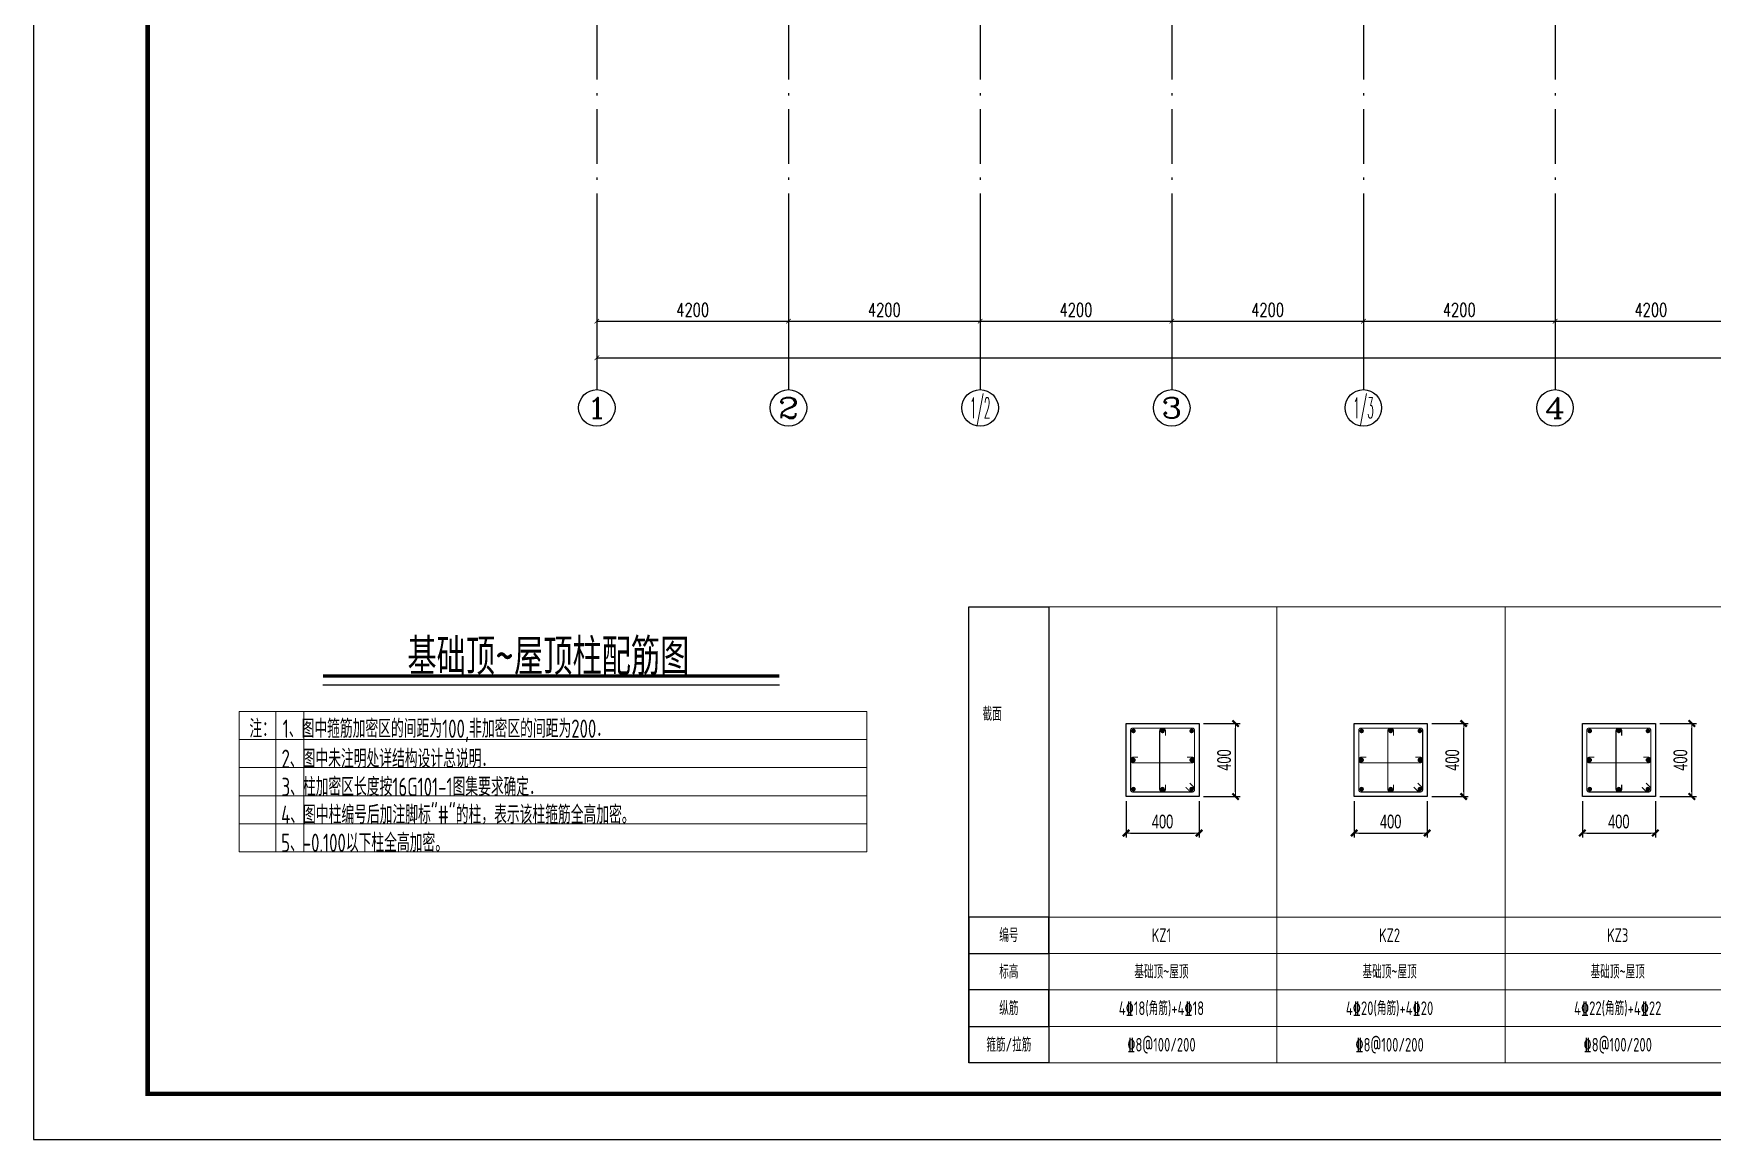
# Model space of a CAD drawing. Extents: x 169490 to 7584583, y -2399407 to 1374371.
# Drawn here: x 1491086 to 1527880, y 795791 to 820035 of the extents above; entities that cross this region are included whole.
import ezdxf
from ezdxf.enums import TextEntityAlignment as Align

# ---------------------------------------------------------------- set-up
doc = ezdxf.new("R2010")
doc.units = 0
doc.header["$LTSCALE"] = 100
doc.linetypes.add('D3轴线点划线', pattern=[18.5, 12, -3, 0.5, -3])
doc.layers.get('0').update_dxf_attribs({"linetype": 'CONTINUOUS'})
doc.layers.get('DEFPOINTS').update_dxf_attribs({"linetype": 'CONTINUOUS'})
for name, color, linetype in [('AXIS', 3, 'CONTINUOUS'), ('AXIS_TEXT', 4, 'CONTINUOUS'), ('C-AXIS(轴号)', 3, 'CONTINUOUS'), ('C-AXIS-T(字)', 7, 'CONTINUOUS'), ('C-DOTE', 8, 'D3轴线点划线'), ('link', 6, 'CONTINUOUS'), ('outline', 7, 'CONTINUOUS'), ('S-0-TEXT', 7, 'CONTINUOUS'), ('tab-表头', 127, 'CONTINUOUS'), ('z-计算配筋', 7, 'CONTINUOUS'), ('图框', 140, 'CONTINUOUS'), ('文字', 7, 'CONTINUOUS'), ('门编号', 6, 'CONTINUOUS')]:
    doc.layers.add(name, color=color, linetype=linetype)
for name, color, linetype, lineweight in [('rein', 10, 'CONTINUOUS', 18), ('S-1-TEXT', 7, 'CONTINUOUS', 18), ('TAB', 7, 'CONTINUOUS', 18), ('Z-详图标注', 3, 'CONTINUOUS', 18), ('砼柱', 2, 'CONTINUOUS', 35)]:
    doc.layers.add(name, color=color, linetype=linetype, lineweight=lineweight)
doc.styles.add('_TCH_AXIS', font='COMPLEX', dxfattribs={"bigfont": 'GBCBIG'})
doc.styles.add('_TCH_DIM_T3', font='SIMPLEX.shx', dxfattribs={"width": 0.705882, "bigfont": 'GBCBIG.shx'})
doc.styles.add('BW_Dim', font='Bweng.shx', dxfattribs={"width": 0.7, "bigfont": 'hztxt.shx'})
doc.styles.add('BW_Rein', font='Tssdeng.shx', dxfattribs={"width": 0.7, "bigfont": 'hztxt.shx'})
doc.styles.add('COMPLEX', font='COMPLEX')
doc.styles.add('TSSD_REIN', font='tssdeng.shx', dxfattribs={"width": 0.7, "bigfont": 'hztxt.shx'})
doc.dimstyles.new('_TCH_ARCH&&100', dxfattribs={"dimtxt": 297.5, "dimasz": 100, "dimexe": 250, "dimexo": 300, "dimgap": 100, "dimtad": 1, "dimdec": 0, "dimzin": 0, "dimdsep": 46, "dimtxsty": '_TCH_DIM_T3', "dimblk": 'ARCHTICK', "dimcen": 0.09, "dimclrt": 7, "dimazin": 2, "dimtfac": 1, "dimtdec": 0, "dimtix": 1, "dimtmove": 2, "dimatfit": 3, "dimfxl": 1, "dimtolj": 1, "dimtzin": 0, "dimarcsym": 0})
doc.dimstyles.new('Cyz_25_100', dxfattribs={"dimtxt": 300, "dimasz": 100, "dimexe": 100, "dimexo": 100, "dimgap": 100, "dimtad": 1, "dimdec": 0, "dimlfac": 0.25, "dimzin": 0, "dimdsep": 46, "dimtxsty": 'BW_Dim', "dimblk": '_bwk', "dimcen": 0, "dimclrt": 7, "dimadec": 0, "dimazin": 0, "dimtfac": 1, "dimtdec": 0, "dimtix": 1, "dimtmove": 2, "dimatfit": 0, "dimfxl": 1, "dimtolj": 1, "dimtzin": 0, "dimarcsym": 0})

# ---------------------------------------------------------------- blocks, each defined once
blk = doc.blocks.new('_ARCHTICK')
at = {"const_width": 0.15}
blk.add_lwpolyline([(-0.5, -0.5), (0.5, 0.5)], dxfattribs=at)
blk = doc.blocks.new('*D1827')
at = {"layer": 'AXIS', "color": 0, "lineweight": -2, "transparency": 16777216}
for p, q in [((1503431, 815929), (1503431, 812679)), ((1558431, 815929), (1558431, 812679)), ((1503431, 812929), (1558431, 812929))]:
    blk.add_line(p, q, dxfattribs=at)
at = {"layer": 'DEFPOINTS', "color": 0, "transparency": 16777216}
for p in [(1503431, 816229), (1558431, 816229), (1558431, 812929)]:
    blk.add_point(p, dxfattribs=at)
at = {"layer": 'AXIS', "color": 0, "lineweight": -2, "transparency": 16777216, "xscale": 100, "yscale": 100, "zscale": 100, "rotation": 180}
blk.add_blockref('_ARCHTICK', (1503431, 812929), dxfattribs=at)
at = {"layer": 'AXIS', "color": 0, "lineweight": -2, "transparency": 16777216, "xscale": 100, "yscale": 100, "zscale": 100}
blk.add_blockref('_ARCHTICK', (1558431, 812929), dxfattribs=at)
at = {"layer": 'AXIS', "color": 7, "transparency": 16777216, "insert": (1530931, 813178), "char_height": 297.5, "attachment_point": 5, "style": '_TCH_DIM_T3'}
blk.add_mtext('\\A1;55000', dxfattribs=at)
blk = doc.blocks.new('*D1833')
at = {"layer": 'AXIS', "color": 0, "lineweight": -2, "transparency": 16777216}
for p, q in [((1524431, 815929), (1524431, 813479)), ((1528631, 815929), (1528631, 813479)), ((1524431, 813729), (1528631, 813729))]:
    blk.add_line(p, q, dxfattribs=at)
at = {"layer": 'DEFPOINTS', "color": 0, "transparency": 16777216}
for p in [(1524431, 816229), (1528631, 816229), (1528631, 813729)]:
    blk.add_point(p, dxfattribs=at)
at = {"layer": 'AXIS', "color": 0, "lineweight": -2, "transparency": 16777216, "xscale": 100, "yscale": 100, "zscale": 100, "rotation": 180}
blk.add_blockref('_ARCHTICK', (1524431, 813729), dxfattribs=at)
at = {"layer": 'AXIS', "color": 0, "lineweight": -2, "transparency": 16777216, "xscale": 100, "yscale": 100, "zscale": 100}
blk.add_blockref('_ARCHTICK', (1528631, 813729), dxfattribs=at)
at = {"layer": 'AXIS', "color": 7, "transparency": 16777216, "insert": (1526531, 813978), "char_height": 297.5, "attachment_point": 5, "style": '_TCH_DIM_T3'}
blk.add_mtext('\\A1;4200', dxfattribs=at)
blk = doc.blocks.new('*D1834')
at = {"layer": 'AXIS', "color": 0, "lineweight": -2, "transparency": 16777216}
for p, q in [((1520231, 815929), (1520231, 813479)), ((1524431, 815929), (1524431, 813479)), ((1520231, 813729), (1524431, 813729))]:
    blk.add_line(p, q, dxfattribs=at)
at = {"layer": 'DEFPOINTS', "color": 0, "transparency": 16777216}
for p in [(1520231, 816229), (1524431, 816229), (1524431, 813729)]:
    blk.add_point(p, dxfattribs=at)
at = {"layer": 'AXIS', "color": 0, "lineweight": -2, "transparency": 16777216, "xscale": 100, "yscale": 100, "zscale": 100, "rotation": 180}
blk.add_blockref('_ARCHTICK', (1520231, 813729), dxfattribs=at)
at = {"layer": 'AXIS', "color": 0, "lineweight": -2, "transparency": 16777216, "xscale": 100, "yscale": 100, "zscale": 100}
blk.add_blockref('_ARCHTICK', (1524431, 813729), dxfattribs=at)
at = {"layer": 'AXIS', "color": 7, "transparency": 16777216, "insert": (1522331, 813978), "char_height": 297.5, "attachment_point": 5, "style": '_TCH_DIM_T3'}
blk.add_mtext('\\A1;4200', dxfattribs=at)
blk = doc.blocks.new('*D1835')
at = {"layer": 'AXIS', "color": 0, "lineweight": -2, "transparency": 16777216}
for p, q in [((1516031, 815929), (1516031, 813479)), ((1520231, 815929), (1520231, 813479)), ((1516031, 813729), (1520231, 813729))]:
    blk.add_line(p, q, dxfattribs=at)
at = {"layer": 'DEFPOINTS', "color": 0, "transparency": 16777216}
for p in [(1516031, 816229), (1520231, 816229), (1520231, 813729)]:
    blk.add_point(p, dxfattribs=at)
at = {"layer": 'AXIS', "color": 0, "lineweight": -2, "transparency": 16777216, "xscale": 100, "yscale": 100, "zscale": 100, "rotation": 180}
blk.add_blockref('_ARCHTICK', (1516031, 813729), dxfattribs=at)
at = {"layer": 'AXIS', "color": 0, "lineweight": -2, "transparency": 16777216, "xscale": 100, "yscale": 100, "zscale": 100}
blk.add_blockref('_ARCHTICK', (1520231, 813729), dxfattribs=at)
at = {"layer": 'AXIS', "color": 7, "transparency": 16777216, "insert": (1518131, 813978), "char_height": 297.5, "attachment_point": 5, "style": '_TCH_DIM_T3'}
blk.add_mtext('\\A1;4200', dxfattribs=at)
blk = doc.blocks.new('*D1836')
at = {"layer": 'AXIS', "color": 0, "lineweight": -2, "transparency": 16777216}
for p, q in [((1511831, 815929), (1511831, 813479)), ((1516031, 815929), (1516031, 813479)), ((1511831, 813729), (1516031, 813729))]:
    blk.add_line(p, q, dxfattribs=at)
at = {"layer": 'DEFPOINTS', "color": 0, "transparency": 16777216}
for p in [(1511831, 816229), (1516031, 816229), (1516031, 813729)]:
    blk.add_point(p, dxfattribs=at)
at = {"layer": 'AXIS', "color": 0, "lineweight": -2, "transparency": 16777216, "xscale": 100, "yscale": 100, "zscale": 100, "rotation": 180}
blk.add_blockref('_ARCHTICK', (1511831, 813729), dxfattribs=at)
at = {"layer": 'AXIS', "color": 0, "lineweight": -2, "transparency": 16777216, "xscale": 100, "yscale": 100, "zscale": 100}
blk.add_blockref('_ARCHTICK', (1516031, 813729), dxfattribs=at)
at = {"layer": 'AXIS', "color": 7, "transparency": 16777216, "insert": (1513931, 813978), "char_height": 297.5, "attachment_point": 5, "style": '_TCH_DIM_T3'}
blk.add_mtext('\\A1;4200', dxfattribs=at)
blk = doc.blocks.new('*D1837')
at = {"layer": 'AXIS', "color": 0, "lineweight": -2, "transparency": 16777216}
for p, q in [((1507631, 815929), (1507631, 813479)), ((1511831, 815929), (1511831, 813479)), ((1507631, 813729), (1511831, 813729))]:
    blk.add_line(p, q, dxfattribs=at)
at = {"layer": 'DEFPOINTS', "color": 0, "transparency": 16777216}
for p in [(1507631, 816229), (1511831, 816229), (1511831, 813729)]:
    blk.add_point(p, dxfattribs=at)
at = {"layer": 'AXIS', "color": 0, "lineweight": -2, "transparency": 16777216, "xscale": 100, "yscale": 100, "zscale": 100, "rotation": 180}
blk.add_blockref('_ARCHTICK', (1507631, 813729), dxfattribs=at)
at = {"layer": 'AXIS', "color": 0, "lineweight": -2, "transparency": 16777216, "xscale": 100, "yscale": 100, "zscale": 100}
blk.add_blockref('_ARCHTICK', (1511831, 813729), dxfattribs=at)
at = {"layer": 'AXIS', "color": 7, "transparency": 16777216, "insert": (1509731, 813978), "char_height": 297.5, "attachment_point": 5, "style": '_TCH_DIM_T3'}
blk.add_mtext('\\A1;4200', dxfattribs=at)
blk = doc.blocks.new('*D1838')
at = {"layer": 'AXIS', "color": 0, "lineweight": -2, "transparency": 16777216}
for p, q in [((1503431, 815929), (1503431, 813479)), ((1507631, 815929), (1507631, 813479)), ((1503431, 813729), (1507631, 813729))]:
    blk.add_line(p, q, dxfattribs=at)
at = {"layer": 'DEFPOINTS', "color": 0, "transparency": 16777216}
for p in [(1503431, 816229), (1507631, 816229), (1507631, 813729)]:
    blk.add_point(p, dxfattribs=at)
at = {"layer": 'AXIS', "color": 0, "lineweight": -2, "transparency": 16777216, "xscale": 100, "yscale": 100, "zscale": 100, "rotation": 180}
blk.add_blockref('_ARCHTICK', (1503431, 813729), dxfattribs=at)
at = {"layer": 'AXIS', "color": 0, "lineweight": -2, "transparency": 16777216, "xscale": 100, "yscale": 100, "zscale": 100}
blk.add_blockref('_ARCHTICK', (1507631, 813729), dxfattribs=at)
at = {"layer": 'AXIS', "color": 7, "transparency": 16777216, "insert": (1505531, 813978), "char_height": 297.5, "attachment_point": 5, "style": '_TCH_DIM_T3'}
blk.add_mtext('\\A1;4200', dxfattribs=at)
blk = doc.blocks.new('_AXISO')
blk.add_circle((0, 0), 0.5)
at = {"layer": 'AXIS_TEXT', "style": 'COMPLEX', "width": 1.041667}
blk.add_attdef('A', text='', height=0.56, dxfattribs=at).set_placement((-0.25, -0.28), (0.25, -0.28), align=Align.FIT)
blk = doc.blocks.new('_bwk')
blk.add_line((-1, 0), (0, 0))
blk.add_lwpolyline([(-0.7, -0.7, 0.5, 0.5, 0), (0.7, 0.7, 0.5, 0.5, 0)], format="xyseb")
blk = doc.blocks.new('*D1960')
at = {"layer": 'DEFPOINTS', "color": 0, "transparency": 16777216}
for p in [(1516629, 804909), (1517429, 804909), (1516629, 803309)]:
    blk.add_point(p, dxfattribs=at)
at = {"layer": 'Z-详图标注', "color": 0, "lineweight": -2, "transparency": 16777216}
for p, q in [((1516729, 804909), (1517529, 804909)), ((1517429, 803409), (1517429, 804809)), ((1516729, 803309), (1517529, 803309))]:
    blk.add_line(p, q, dxfattribs=at)
at = {"layer": 'Z-详图标注', "color": 0, "lineweight": -2, "transparency": 16777216, "xscale": 100, "yscale": 100, "zscale": 100}
for p, rotation in [((1517429, 804909), 90), ((1517429, 803309), 270)]:
    blk.add_blockref('_bwk', p, dxfattribs=dict(at, rotation=rotation))
at = {"layer": 'Z-详图标注', "color": 7, "transparency": 16777216, "insert": (1517179, 804109), "char_height": 300, "attachment_point": 5, "rotation": 90, "style": 'BW_Dim'}
blk.add_mtext('\\A1;400', dxfattribs=at)
blk = doc.blocks.new('*D1961')
at = {"layer": 'DEFPOINTS', "color": 0, "transparency": 16777216}
for p in [(1515029, 803309), (1516629, 803309), (1516629, 802509)]:
    blk.add_point(p, dxfattribs=at)
at = {"layer": 'Z-详图标注', "color": 0, "lineweight": -2, "transparency": 16777216}
for p, q in [((1515029, 803209), (1515029, 802409)), ((1516629, 803209), (1516629, 802409)), ((1515129, 802509), (1516529, 802509))]:
    blk.add_line(p, q, dxfattribs=at)
at = {"layer": 'Z-详图标注', "color": 0, "lineweight": -2, "transparency": 16777216, "xscale": 100, "yscale": 100, "zscale": 100, "rotation": 180}
blk.add_blockref('_bwk', (1515029, 802509), dxfattribs=at)
at = {"layer": 'Z-详图标注', "color": 0, "lineweight": -2, "transparency": 16777216, "xscale": 100, "yscale": 100, "zscale": 100}
blk.add_blockref('_bwk', (1516629, 802509), dxfattribs=at)
at = {"layer": 'Z-详图标注', "color": 7, "transparency": 16777216, "insert": (1515829, 802759), "char_height": 300, "attachment_point": 5, "style": 'BW_Dim'}
blk.add_mtext('\\A1;400', dxfattribs=at)
blk = doc.blocks.new('*D1962')
at = {"layer": 'DEFPOINTS', "color": 0, "transparency": 16777216}
for p in [(1521629, 804909), (1522429, 804909), (1521629, 803309)]:
    blk.add_point(p, dxfattribs=at)
at = {"layer": 'Z-详图标注', "color": 0, "lineweight": -2, "transparency": 16777216}
for p, q in [((1521729, 804909), (1522529, 804909)), ((1522429, 803409), (1522429, 804809)), ((1521729, 803309), (1522529, 803309))]:
    blk.add_line(p, q, dxfattribs=at)
at = {"layer": 'Z-详图标注', "color": 0, "lineweight": -2, "transparency": 16777216, "xscale": 100, "yscale": 100, "zscale": 100}
for p, rotation in [((1522429, 804909), 90), ((1522429, 803309), 270)]:
    blk.add_blockref('_bwk', p, dxfattribs=dict(at, rotation=rotation))
at = {"layer": 'Z-详图标注', "color": 7, "transparency": 16777216, "insert": (1522179, 804109), "char_height": 300, "attachment_point": 5, "rotation": 90, "style": 'BW_Dim'}
blk.add_mtext('\\A1;400', dxfattribs=at)
blk = doc.blocks.new('*D1963')
at = {"layer": 'DEFPOINTS', "color": 0, "transparency": 16777216}
for p in [(1520029, 803309), (1521629, 803309), (1521629, 802509)]:
    blk.add_point(p, dxfattribs=at)
at = {"layer": 'Z-详图标注', "color": 0, "lineweight": -2, "transparency": 16777216}
for p, q in [((1520029, 803209), (1520029, 802409)), ((1521629, 803209), (1521629, 802409)), ((1520129, 802509), (1521529, 802509))]:
    blk.add_line(p, q, dxfattribs=at)
at = {"layer": 'Z-详图标注', "color": 0, "lineweight": -2, "transparency": 16777216, "xscale": 100, "yscale": 100, "zscale": 100, "rotation": 180}
blk.add_blockref('_bwk', (1520029, 802509), dxfattribs=at)
at = {"layer": 'Z-详图标注', "color": 0, "lineweight": -2, "transparency": 16777216, "xscale": 100, "yscale": 100, "zscale": 100}
blk.add_blockref('_bwk', (1521629, 802509), dxfattribs=at)
at = {"layer": 'Z-详图标注', "color": 7, "transparency": 16777216, "insert": (1520829, 802759), "char_height": 300, "attachment_point": 5, "style": 'BW_Dim'}
blk.add_mtext('\\A1;400', dxfattribs=at)
blk = doc.blocks.new('*D1964')
at = {"layer": 'DEFPOINTS', "color": 0, "transparency": 16777216}
for p in [(1526629, 804909), (1527429, 804909), (1526629, 803309)]:
    blk.add_point(p, dxfattribs=at)
at = {"layer": 'Z-详图标注', "color": 0, "lineweight": -2, "transparency": 16777216}
for p, q in [((1526729, 804909), (1527529, 804909)), ((1527429, 803409), (1527429, 804809)), ((1526729, 803309), (1527529, 803309))]:
    blk.add_line(p, q, dxfattribs=at)
at = {"layer": 'Z-详图标注', "color": 0, "lineweight": -2, "transparency": 16777216, "xscale": 100, "yscale": 100, "zscale": 100}
for p, rotation in [((1527429, 804909), 90), ((1527429, 803309), 270)]:
    blk.add_blockref('_bwk', p, dxfattribs=dict(at, rotation=rotation))
at = {"layer": 'Z-详图标注', "color": 7, "transparency": 16777216, "insert": (1527179, 804109), "char_height": 300, "attachment_point": 5, "rotation": 90, "style": 'BW_Dim'}
blk.add_mtext('\\A1;400', dxfattribs=at)
blk = doc.blocks.new('*D1965')
at = {"layer": 'DEFPOINTS', "color": 0, "transparency": 16777216}
for p in [(1525029, 803309), (1526629, 803309), (1526629, 802509)]:
    blk.add_point(p, dxfattribs=at)
at = {"layer": 'Z-详图标注', "color": 0, "lineweight": -2, "transparency": 16777216}
for p, q in [((1525029, 803209), (1525029, 802409)), ((1526629, 803209), (1526629, 802409)), ((1525129, 802509), (1526529, 802509))]:
    blk.add_line(p, q, dxfattribs=at)
at = {"layer": 'Z-详图标注', "color": 0, "lineweight": -2, "transparency": 16777216, "xscale": 100, "yscale": 100, "zscale": 100, "rotation": 180}
blk.add_blockref('_bwk', (1525029, 802509), dxfattribs=at)
at = {"layer": 'Z-详图标注', "color": 0, "lineweight": -2, "transparency": 16777216, "xscale": 100, "yscale": 100, "zscale": 100}
blk.add_blockref('_bwk', (1526629, 802509), dxfattribs=at)
at = {"layer": 'Z-详图标注', "color": 7, "transparency": 16777216, "insert": (1525829, 802759), "char_height": 300, "attachment_point": 5, "style": 'BW_Dim'}
blk.add_mtext('\\A1;400', dxfattribs=at)

msp = doc.modelspace()

# ---------------------------------------------------------------- linework, layer by layer
at = {"layer": 'C-AXIS(轴号)'}
for p, q in [((1503430.7, 816228.9), (1503430.7, 812228.9)), ((1507630.7, 816228.9), (1507630.7, 812228.9)), ((1511830.7, 816228.9), (1511830.7, 812228.9)), ((1516030.7, 816228.9), (1516030.7, 812228.9)), ((1520230.7, 816228.9), (1520230.7, 812228.9)), ((1524430.7, 816228.9), (1524430.7, 812228.9))]:
    msp.add_line(p, q, dxfattribs=at)
at = {"layer": 'C-DOTE'}
for p, q in [((1503430.7, 842428.9), (1503430.7, 816228.9)), ((1507630.7, 842428.9), (1507630.7, 816228.9)), ((1511830.7, 842428.9), (1511830.7, 816228.9)), ((1516030.7, 842428.9), (1516030.7, 816228.9)), ((1520230.7, 842428.9), (1520230.7, 816228.9)), ((1524430.7, 842428.9), (1524430.7, 816228.9))]:
    msp.add_line(p, q, dxfattribs=at)
at = {"layer": 'link', "color": 1, "const_width": 25}
for points in [[(1516334.8, 803515), (1516426.7, 803423, 0.1989124), (1516460.6, 803409), (1516481.1, 803409, 0.4142136), (1516529.1, 803457), (1516529.1, 804761, 0.4142136), (1516481.1, 804809), (1515177.1, 804809, 0.4142136), (1515129.1, 804761), (1515129.1, 803457, 0.4142136), (1515177.1, 803409), (1516481.1, 803409, 0.4142136), (1516529.1, 803457), (1516529.1, 803477.5, 0.1989124), (1516515.1, 803511.4), (1516423.2, 803603.4)], [(1521334.8, 803515), (1521426.7, 803423, 0.1989124), (1521460.6, 803409), (1521481.1, 803409, 0.4142136), (1521529.1, 803457), (1521529.1, 804761, 0.4142136), (1521481.1, 804809), (1520177.1, 804809, 0.4142136), (1520129.1, 804761), (1520129.1, 803457, 0.4142136), (1520177.1, 803409), (1521481.1, 803409, 0.4142136), (1521529.1, 803457), (1521529.1, 803477.5, 0.1989124), (1521515.1, 803511.4), (1521423.2, 803603.4)], [(1526334.8, 803515), (1526426.7, 803423, 0.1989124), (1526460.6, 803409), (1526481.1, 803409, 0.4142136), (1526529.1, 803457), (1526529.1, 804761, 0.4142136), (1526481.1, 804809), (1525177.1, 804809, 0.4142136), (1525129.1, 804761), (1525129.1, 803457, 0.4142136), (1525177.1, 803409), (1526481.1, 803409, 0.4142136), (1526529.1, 803457), (1526529.1, 803477.5, 0.1989124), (1526515.1, 803511.4), (1526423.2, 803603.4)]]:
    msp.add_lwpolyline(points, format="xyb", dxfattribs=at)
at = {"layer": 'link', "const_width": 25}
for points in [[(1515891.6, 803571.5), (1515891.6, 803471.5, -1), (1515766.6, 803471.5), (1515766.6, 804746.5, -1), (1515891.6, 804746.5), (1515891.6, 804646.5)], [(1520891.6, 803571.5), (1520891.6, 803471.5, -1), (1520766.6, 803471.5), (1520766.6, 804746.5, -1), (1520891.6, 804746.5), (1520891.6, 804646.5)], [(1525891.6, 803571.5), (1525891.6, 803471.5, -1), (1525766.6, 803471.5), (1525766.6, 804746.5, -1), (1525891.6, 804746.5), (1525891.6, 804646.5)], [(1516366.6, 804171.5), (1516466.6, 804171.5, -1), (1516466.6, 804046.5), (1515191.6, 804046.5, -1), (1515191.6, 804171.5), (1515291.6, 804171.5)], [(1521366.6, 804171.5), (1521466.6, 804171.5, -1), (1521466.6, 804046.5), (1520191.6, 804046.5, -1), (1520191.6, 804171.5), (1520291.6, 804171.5)], [(1526366.6, 804171.5), (1526466.6, 804171.5, -1), (1526466.6, 804046.5), (1525191.6, 804046.5, -1), (1525191.6, 804171.5), (1525291.6, 804171.5)]]:
    msp.add_lwpolyline(points, format="xyb", dxfattribs=at)
at = {"layer": 'outline', "ltscale": 10}
for points in [[(1516629.1, 803309), (1515029.1, 803309), (1515029.1, 804909), (1516629.1, 804909)], [(1521629.1, 803309), (1520029.1, 803309), (1520029.1, 804909), (1521629.1, 804909)], [(1526629.1, 803309), (1525029.1, 803309), (1525029.1, 804909), (1526629.1, 804909)]]:
    msp.add_lwpolyline(points, close=True, dxfattribs=at)
at = {"layer": 'rein', "const_width": 50}
for points in [[(1515166.6, 804746.5, 1), (1515216.6, 804746.5, 1)], [(1515804.1, 804746.5, 1), (1515854.1, 804746.5, 1)], [(1516441.6, 804746.5, 1), (1516491.6, 804746.5, 1)], [(1520166.6, 804746.5, 1), (1520216.6, 804746.5, 1)], [(1520804.1, 804746.5, 1), (1520854.1, 804746.5, 1)], [(1521441.6, 804746.5, 1), (1521491.6, 804746.5, 1)], [(1525166.6, 804746.5, 1), (1525216.6, 804746.5, 1)], [(1525804.1, 804746.5, 1), (1525854.1, 804746.5, 1)], [(1526441.6, 804746.5, 1), (1526491.6, 804746.5, 1)], [(1515166.6, 804109, 1), (1515216.6, 804109, 1)], [(1516441.6, 804109, 1), (1516491.6, 804109, 1)], [(1520166.6, 804109, 1), (1520216.6, 804109, 1)], [(1521441.6, 804109, 1), (1521491.6, 804109, 1)], [(1525166.6, 804109, 1), (1525216.6, 804109, 1)], [(1526441.6, 804109, 1), (1526491.6, 804109, 1)], [(1515166.6, 803471.5, 1), (1515216.6, 803471.5, 1)], [(1515804.1, 803471.5, 1), (1515854.1, 803471.5, 1)], [(1516441.6, 803471.5, 1), (1516491.6, 803471.5, 1)], [(1520166.6, 803471.5, 1), (1520216.6, 803471.5, 1)], [(1520804.1, 803471.5, 1), (1520854.1, 803471.5, 1)], [(1521441.6, 803471.5, 1), (1521491.6, 803471.5, 1)], [(1525166.6, 803471.5, 1), (1525216.6, 803471.5, 1)], [(1525804.1, 803471.5, 1), (1525854.1, 803471.5, 1)], [(1526441.6, 803471.5, 1), (1526491.6, 803471.5, 1)]]:
    msp.add_lwpolyline(points, format="xyb", close=True, dxfattribs=at)
at = {"layer": 'S-1-TEXT', "color": 8}
for p, q in [((1509346.4, 805176), (1495591.4, 805176)), ((1495591.4, 805176), (1495591.4, 802092.8)), ((1496392.3, 805176), (1496392.3, 802092.8)), ((1497009.8, 805176), (1497009.8, 802092.8)), ((1509346.4, 804559.3), (1495591.4, 804559.3)), ((1509346.4, 803942.7), (1495591.4, 803942.7)), ((1509346.4, 803942.7), (1495591.4, 803942.7)), ((1509346.4, 803942.7), (1495591.4, 803942.7)), ((1509346.4, 803326.1), (1495591.4, 803326.1)), ((1509346.4, 802709.4), (1495591.4, 802709.4)), ((1509346.4, 802092.8), (1495591.4, 802092.8))]:
    msp.add_line(p, q, dxfattribs=at)
msp.add_lwpolyline([(1509346.4, 805176), (1509346.4, 802092.8)], dxfattribs=at)
at = {"layer": 'TAB'}
for points in [[(1513335.3, 797467.4), (1513335.3, 807467.4), (1518335.3, 807467.4), (1518335.3, 797467.4), (1513335.3, 797467.4), (1513335.3, 800667.4), (1518335.3, 800667.4), (1518335.3, 799867.4), (1513335.3, 799867.4), (1513335.3, 799067.4), (1518335.3, 799067.4), (1518335.3, 798267.4), (1513335.3, 798267.4), (1513335.3, 797467.4)], [(1518335.3, 797467.4), (1518335.3, 807467.4), (1523335.3, 807467.4), (1523335.3, 797467.4), (1518335.3, 797467.4), (1518335.3, 800667.4), (1523335.3, 800667.4), (1523335.3, 799867.4), (1518335.3, 799867.4), (1518335.3, 799067.4), (1523335.3, 799067.4), (1523335.3, 798267.4), (1518335.3, 798267.4), (1518335.3, 797467.4)], [(1523335.3, 797467.4), (1523335.3, 807467.4), (1528335.3, 807467.4), (1528335.3, 797467.4), (1523335.3, 797467.4), (1523335.3, 800667.4), (1528335.3, 800667.4), (1528335.3, 799867.4), (1523335.3, 799867.4), (1523335.3, 799067.4), (1528335.3, 799067.4), (1528335.3, 798267.4), (1523335.3, 798267.4), (1523335.3, 797467.4)]]:
    msp.add_lwpolyline(points, dxfattribs=at)
at = {"layer": 'tab-表头'}
msp.add_lwpolyline([(1511585.3, 797467.4), (1511585.3, 807467.4), (1513335.3, 807467.4), (1513335.3, 797467.4), (1511585.3, 797467.4), (1511585.3, 798267.4), (1513335.3, 798267.4), (1513335.3, 799067.4), (1511585.3, 799067.4), (1511585.3, 799867.4), (1513335.3, 799867.4), (1513335.3, 800667.4), (1511585.3, 800667.4), (1511585.3, 797467.4)], dxfattribs=at)
at = {"layer": '图框'}
msp.add_lwpolyline([(1491086.2, 795791.4), (1575186.2, 795791.4), (1575186.2, 855191.4), (1491086.2, 855191.4)], close=True, dxfattribs=at)
at = {"layer": '图框', "const_width": 100}
msp.add_lwpolyline([(1493586.2, 796791.4), (1574186.2, 796791.4), (1574186.2, 854191.4), (1493586.2, 854191.4)], close=True, dxfattribs=at)
at = {"layer": '文字'}
msp.add_line((1497428.8, 805757.3), (1507433.4, 805757.3), dxfattribs=at)
at = {"layer": '文字', "const_width": 75}
msp.add_lwpolyline([(1497428.8, 805953.1), (1507433.4, 805953.1)], dxfattribs=at)
at = {"layer": '砼柱', "ltscale": 10}
msp.add_lwpolyline([(1493586.2, 854191.4), (1567191.1, 854191.4), (1567191.1, 796791.4), (1493586.2, 796791.4)], close=True, dxfattribs=at)

# ---------------------------------------------------------------- block references
at = {"layer": 'C-AXIS(轴号)'}
ref = msp.add_blockref('_AXISO', (1503430.7, 811828.9), dxfattribs=dict(at, xscale=800, yscale=800, zscale=800))
ref.add_attrib('A', '1', dxfattribs={"layer": 'C-AXIS-T(字)', "height": 452.5, "style": '_TCH_AXIS', "width": 2.333333}).set_placement((1503204.4, 811602.6), (1503656.9, 811602.6), align=Align.FIT)
ref = msp.add_blockref('_AXISO', (1507630.7, 811828.9), dxfattribs=dict(at, xscale=800, yscale=800, zscale=800))
ref.add_attrib('A', '2', dxfattribs={"layer": 'C-AXIS-T(字)', "height": 452.5, "style": '_TCH_AXIS', "width": 1.5}).set_placement((1507404.4, 811602.6), (1507856.9, 811602.6), align=Align.FIT)
ref = msp.add_blockref('_AXISO', (1511830.7, 811828.9), dxfattribs=dict(at, xscale=800, yscale=800, zscale=800))
ref.add_attrib('A', '1/2', dxfattribs={"layer": 'C-AXIS-T(字)', "height": 452.55, "style": '_TCH_AXIS', "width": 0.411765}).set_placement((1511604.4, 811602.6), (1512056.9, 811602.6), align=Align.FIT)
ref = msp.add_blockref('_AXISO', (1516030.7, 811828.9), dxfattribs=dict(at, xscale=800, yscale=800, zscale=800))
ref.add_attrib('A', '3', dxfattribs={"layer": 'C-AXIS-T(字)', "height": 452.5, "style": '_TCH_AXIS', "width": 1.5}).set_placement((1515804.4, 811602.6), (1516256.9, 811602.6), align=Align.FIT)
ref = msp.add_blockref('_AXISO', (1520230.7, 811828.9), dxfattribs=dict(at, xscale=800, yscale=800, zscale=800))
ref.add_attrib('A', '1/3', dxfattribs={"layer": 'C-AXIS-T(字)', "height": 452.55, "style": '_TCH_AXIS', "width": 0.411765}).set_placement((1520004.4, 811602.6), (1520456.9, 811602.6), align=Align.FIT)
ref = msp.add_blockref('_AXISO', (1524430.7, 811828.9), dxfattribs=dict(at, xscale=800, yscale=800, zscale=800))
ref.add_attrib('A', '4', dxfattribs={"layer": 'C-AXIS-T(字)', "height": 452.5, "style": '_TCH_AXIS', "width": 1.3125}).set_placement((1524204.4, 811602.6), (1524656.9, 811602.6), align=Align.FIT)

# ---------------------------------------------------------------- texts
at = {"layer": 'S-0-TEXT', "style": 'TSSD_REIN', "width": 0.7}
for s, p in [('注： 1、图中箍筋加密区的间距为100,非加密区的间距为200．', (1495815.9, 804596, -2339.2)), ('2、图中未注明处详结构设计总说明．', (1496520.6, 803937.2, 27253.5)), ('3、柱加密区长度按16G101-1图集要求确定．', (1496520.6, 803320.5, 27253.5)), ('4、图中柱编号后加注脚标"#"的柱，表示该柱箍筋全高加密。', (1496512.1, 802711.3, 28423.1)), ('5、-0.100以下柱全高加密。', (1496512.1, 802094.7, 28423.1))]:
    msp.add_text(s, height=400, rotation=359.99983, dxfattribs=at).set_placement(p)
at = {"layer": 'tab-表头', "style": 'BW_Rein', "width": 0.7}
for s, p in [('截面', (1512094.2, 805117.7)), ('编号', (1512460.3, 800267.4)), ('标高', (1512460.3, 799467.4)), ('纵筋', (1512460.3, 798667.4)), ('箍筋/拉筋', (1512460.3, 797867.4))]:
    msp.add_text(s, height=300, dxfattribs=at).set_placement(p, align=Align.MIDDLE_CENTER)
at = {"layer": 'z-计算配筋', "style": 'BW_Rein', "width": 0.7}
for s, p in [('KZ1', (1515804.6, 800267.4)), ('KZ2', (1520804.6, 800267.4)), ('KZ3', (1525804.6, 800267.4)), ('基础顶~屋顶', (1515804.6, 799467.4)), ('基础顶~屋顶', (1520804.6, 799467.4)), ('基础顶~屋顶', (1525804.6, 799467.4))]:
    msp.add_text(s, height=300, dxfattribs=at).set_placement(p, align=Align.MIDDLE_CENTER)
at = {"layer": 'z-计算配筋', "color": 120, "style": 'BW_Rein', "width": 0.7}
for s, p in [('4%%13218(角筋)+4%%13218', (1515804.6, 798667.4)), ('4%%13220(角筋)+4%%13220', (1520804.6, 798667.4)), ('4%%13222(角筋)+4%%13222', (1525804.6, 798667.4))]:
    msp.add_text(s, height=300, dxfattribs=at).set_placement(p, align=Align.MIDDLE_CENTER)
at = {"layer": 'z-计算配筋', "color": 62, "style": 'BW_Rein', "width": 0.7}
for p in [(1515804.6, 797867.4), (1520804.6, 797867.4), (1525804.6, 797867.4)]:
    msp.add_text('%%1328@100/200', height=300, dxfattribs=at).set_placement(p, align=Align.MIDDLE_CENTER)
at = {"layer": '门编号', "color": 7, "style": 'TSSD_REIN', "width": 0.8}
msp.add_text('基础顶~屋顶柱配筋图', height=800, dxfattribs=at).set_placement((1502368.7, 806415.9), align=Align.MIDDLE)

# ---------------------------------------------------------------- dimensions: what is measured, and where the dimension line sits
at = {"layer": 'AXIS'}
for p1, p2, distance, picture, middle in [((1503430.7, 816228.9), (1558430.7, 816228.9), -3300, '*D1827', (1530930.7, 813177.6)), ((1503430.7, 816228.9), (1507630.7, 816228.9), -2500, '*D1838', (1505530.7, 813977.6)), ((1507630.7, 816228.9), (1511830.7, 816228.9), -2500, '*D1837', (1509730.7, 813977.6)), ((1511830.7, 816228.9), (1516030.7, 816228.9), -2500, '*D1836', (1513930.7, 813977.6)), ((1516030.7, 816228.9), (1520230.7, 816228.9), -2500, '*D1835', (1518130.7, 813977.6)), ((1520230.7, 816228.9), (1524430.7, 816228.9), -2500, '*D1834', (1522330.7, 813977.6)), ((1524430.7, 816228.9), (1528630.7, 816228.9), -2500, '*D1833', (1526530.7, 813977.6))]:
    dim = msp.add_aligned_dim(p1=p1, p2=p2, distance=distance, dimstyle='_TCH_ARCH&&100', dxfattribs=at)
    dim.commit()
    dim.dimension.update_dxf_attribs({"geometry": picture, "text_midpoint": middle})
at = {"layer": 'Z-详图标注'}
for base, p1, p2, picture, middle in [((1517429.1, 804909), (1516629.1, 803309), (1516629.1, 804909), '*D1960', (1517179.1, 804109)), ((1522429.1, 804909), (1521629.1, 803309), (1521629.1, 804909), '*D1962', (1522179.1, 804109)), ((1527429.1, 804909), (1526629.1, 803309), (1526629.1, 804909), '*D1964', (1527179.1, 804109))]:
    dim = msp.add_linear_dim(base=base, p1=p1, p2=p2, angle=90, dimstyle='Cyz_25_100', dxfattribs=at)
    dim.commit()
    dim.dimension.update_dxf_attribs({"geometry": picture, "text_midpoint": middle})
for base, p1, p2, picture, middle in [((1516629.1, 802509), (1515029.1, 803309), (1516629.1, 803309), '*D1961', (1515829.1, 802759)), ((1521629.1, 802509), (1520029.1, 803309), (1521629.1, 803309), '*D1963', (1520829.1, 802759)), ((1526629.1, 802509), (1525029.1, 803309), (1526629.1, 803309), '*D1965', (1525829.1, 802759))]:
    dim = msp.add_linear_dim(base=base, p1=p1, p2=p2, dimstyle='Cyz_25_100', dxfattribs=at)
    dim.commit()
    dim.dimension.update_dxf_attribs({"geometry": picture, "text_midpoint": middle})

doc.saveas('drawing.dxf')
